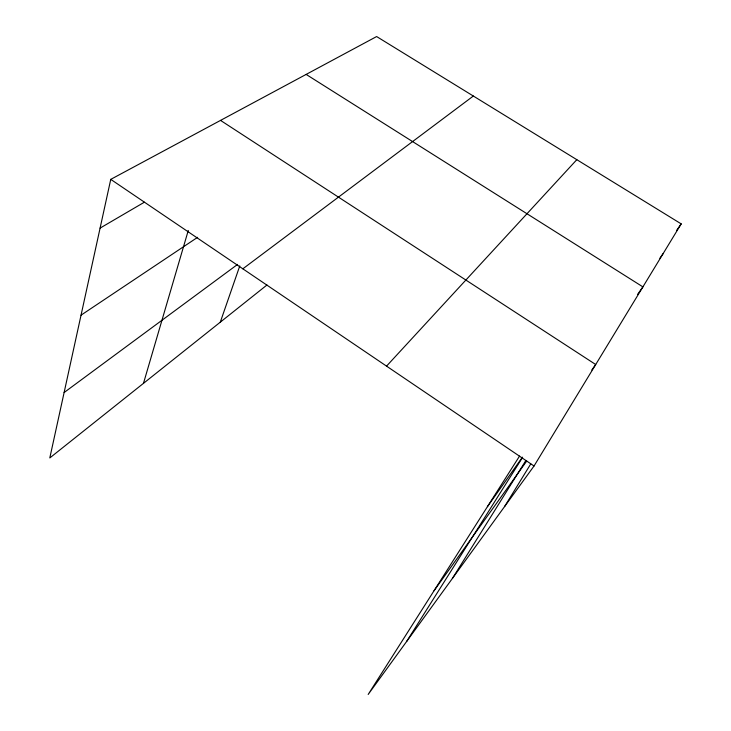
<?xml version="1.0" encoding="UTF-8"?>
<svg xmlns="http://www.w3.org/2000/svg" width="731" height="731" viewBox="0 0 731 731"><rect width="100%" height="100%" fill="white"/><g stroke="black" fill="none" stroke-linecap="round" stroke-linejoin="round"><path stroke-width="1.1" d="M519.558 456.071L368.177 694.45L534.032 466.003L681.201 223.878L376.629 36.55L110.756 179.369L49.799 457.953L266.961 284.999M143.468 383.355L188.278 230.457M220.287 322.17L239.768 265.947M504.554 506.601L530.779 463.883M452.398 578.449L525.854 460.53M406.564 641.58L522.592 457.378M676.641 230.366L681.201 223.878M659.874 258.226L663.145 253.584M487.413 506.693L522.418 457.204M637.633 294.328L642.905 286.881L306.143 74.416M434.031 590.758L526.695 461.097M591.799 369.996L595.71 364.531L220.534 120.396M386.544 366.121L576.814 159.678M242.838 268.816L473.341 96.035M64.118 392.529L237.593 264.403M81.04 315.171L197.626 237.31M100.092 228.109L144.373 202.204M110.756 179.369L534.032 466.003"/></g></svg>
